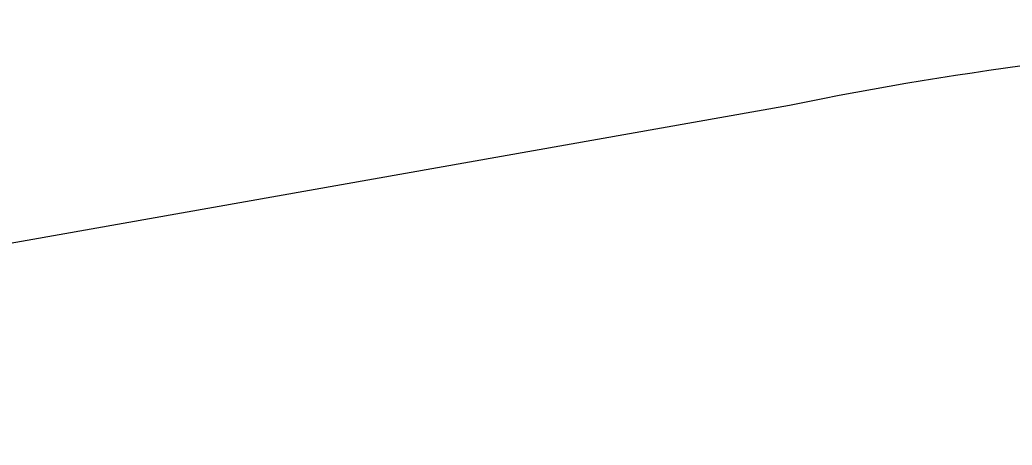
# Model space of a CAD drawing. Header units: millimetres. Extents: x -8417289 to 9420486, y 0 to 166066.
# Drawn here: x -194452.19 to -194444.71, y 106322.26 to 106325.46 of the extents above; entities that cross this region are included whole.
import ezdxf
from ezdxf import colors
from ezdxf.entities.mleader import LeaderData, LeaderLine
from ezdxf.math import Vec2, Vec3

# ---------------------------------------------------------------- set-up
doc = ezdxf.new("R2010")
doc.units = ezdxf.units.MM
doc.header["$MEASUREMENT"] = 0
doc.layers.get('0').update_dxf_attribs({"color": 250, "lineweight": 9})
for name, color, linetype, lineweight in [('_АР ТЕКСТ', 250, 'Continuous', 25), ('АР_Размеры', 175, 'Continuous', 9), ('АР_Сущ Несущая стена', 216, 'Continuous', 30)]:
    doc.layers.add(name, color=color, linetype=linetype, lineweight=lineweight)
doc.layers.add('ТХ_привязки ЭО', color=96, linetype='Continuous')
doc.styles.add('ISOCPEUR', font='isocpeur.TTF')

# ---------------------------------------------------------------- blocks, each defined once
blk = doc.blocks.new('_DotSmall')
at = {"color": 0, "linetype": 'ByBlock', "const_width": 0.5}
blk.add_lwpolyline([(-0.0625, 0, 1), (0.0625, 0, 1)], format="xyb", close=True, dxfattribs=at)
blk = doc.blocks.new('_None')

msp = doc.modelspace()

# ---------------------------------------------------------------- linework, layer by layer
at = {"layer": 'АР_Размеры', "color": 5, "lineweight": 0, "ltscale": 100, "transparency": 33554687}
msp.add_lwpolyline([(-194455.9948, 106323.1177), (-194446.3907, 106324.8199, -0.082799), (-194438.3086, 106325.139), (-194438.0958, 106323.9384, 0.414326), (-194436.8944, 106323.0988)], format="xyb", dxfattribs=at)
msp.add_lwpolyline([(-194455.9948, 106323.1177), (-194446.3907, 106324.8199, -0.082799), (-194438.3086, 106325.139), (-194438.0958, 106323.9384, 0.414326), (-194436.8944, 106323.0988)], format="xyb", dxfattribs=at)
msp.add_lwpolyline([(-194455.9948, 106323.1177), (-194446.3907, 106324.8199, -0.082799), (-194438.3086, 106325.139), (-194438.0958, 106323.9384, 0.414326), (-194436.8944, 106323.0988)], format="xyb", dxfattribs=at)
msp.add_lwpolyline([(-194455.9948, 106323.1177), (-194446.3907, 106324.8199, -0.082799), (-194438.3086, 106325.139), (-194438.0958, 106323.9384, 0.414326), (-194436.8944, 106323.0988)], format="xyb", dxfattribs=at)
msp.add_lwpolyline([(-194455.9948, 106323.1177), (-194446.3907, 106324.8199, -0.082799), (-194438.3086, 106325.139), (-194438.0958, 106323.9384, 0.414326), (-194436.8944, 106323.0988)], format="xyb", dxfattribs=at)
msp.add_lwpolyline([(-194455.9948, 106323.1177), (-194446.3907, 106324.8199, -0.082799), (-194438.3086, 106325.139), (-194438.0958, 106323.9384, 0.414326), (-194436.8944, 106323.0988)], format="xyb", dxfattribs=at)
msp.add_lwpolyline([(-194455.9948, 106323.1177), (-194446.3907, 106324.8199, -0.082799), (-194438.3086, 106325.139), (-194438.0958, 106323.9384, 0.414326), (-194436.8944, 106323.0988)], format="xyb", dxfattribs=at)
msp.add_lwpolyline([(-194455.9948, 106323.1177), (-194446.3907, 106324.8199, -0.082799), (-194438.3086, 106325.139), (-194438.0958, 106323.9384, 0.414326), (-194436.8944, 106323.0988)], format="xyb", dxfattribs=at)
msp.add_lwpolyline([(-194455.9948, 106323.1177), (-194446.3907, 106324.8199, -0.082799), (-194438.3086, 106325.139), (-194438.0958, 106323.9384, 0.414326), (-194436.8944, 106323.0988)], format="xyb", dxfattribs=at)
msp.add_lwpolyline([(-194455.9948, 106323.1177), (-194446.3907, 106324.8199, -0.082799), (-194438.3086, 106325.139), (-194438.0958, 106323.9384, 0.414326), (-194436.8944, 106323.0988)], format="xyb", dxfattribs=at)
msp.add_lwpolyline([(-194455.9948, 106323.1177), (-194446.3907, 106324.8199, -0.082799), (-194438.3086, 106325.139), (-194438.0958, 106323.9384, 0.414326), (-194436.8944, 106323.0988)], format="xyb", dxfattribs=at)
msp.add_lwpolyline([(-194455.9948, 106323.1177), (-194446.3907, 106324.8199, -0.082799), (-194438.3086, 106325.139), (-194438.0958, 106323.9384, 0.414326), (-194436.8944, 106323.0988)], format="xyb", dxfattribs=at)
msp.add_lwpolyline([(-194455.9948, 106323.1177), (-194446.3907, 106324.8199, -0.082799), (-194438.3086, 106325.139), (-194438.0958, 106323.9384, 0.414326), (-194436.8944, 106323.0988)], format="xyb", dxfattribs=at)
msp.add_lwpolyline([(-194455.9948, 106323.1177), (-194446.3907, 106324.8199, -0.082799), (-194438.3086, 106325.139), (-194438.0958, 106323.9384, 0.414326), (-194436.8944, 106323.0988)], format="xyb", dxfattribs=at)
msp.add_lwpolyline([(-194455.9948, 106323.1177), (-194446.3907, 106324.8199, -0.082799), (-194438.3086, 106325.139), (-194438.0958, 106323.9384, 0.414326), (-194436.8944, 106323.0988)], format="xyb", dxfattribs=at)
msp.add_lwpolyline([(-194455.9948, 106323.1177), (-194446.3907, 106324.8199, -0.082799), (-194438.3086, 106325.139), (-194438.0958, 106323.9384, 0.414326), (-194436.8944, 106323.0988)], format="xyb", dxfattribs=at)
msp.add_lwpolyline([(-194455.9948, 106323.1177), (-194446.3907, 106324.8199, -0.082799), (-194438.3086, 106325.139), (-194438.0958, 106323.9384, 0.414326), (-194436.8944, 106323.0988)], format="xyb", dxfattribs=at)
msp.add_lwpolyline([(-194455.9948, 106323.1177), (-194446.3907, 106324.8199, -0.082799), (-194438.3086, 106325.139), (-194438.0958, 106323.9384, 0.414326), (-194436.8944, 106323.0988)], format="xyb", dxfattribs=at)
msp.add_lwpolyline([(-194455.9948, 106323.1177), (-194446.3907, 106324.8199, -0.082799), (-194438.3086, 106325.139), (-194438.0958, 106323.9384, 0.414326), (-194436.8944, 106323.0988)], format="xyb", dxfattribs=at)
msp.add_lwpolyline([(-194455.9948, 106323.1177), (-194446.3907, 106324.8199, -0.082799), (-194438.3086, 106325.139), (-194438.0958, 106323.9384, 0.414326), (-194436.8944, 106323.0988)], format="xyb", dxfattribs=at)
msp.add_lwpolyline([(-194455.9948, 106323.1177), (-194446.3907, 106324.8199, -0.082799), (-194438.3086, 106325.139), (-194438.0958, 106323.9384, 0.414326), (-194436.8944, 106323.0988)], format="xyb", dxfattribs=at)
msp.add_lwpolyline([(-194455.9948, 106323.1177), (-194446.3907, 106324.8199, -0.082799), (-194438.3086, 106325.139), (-194438.0958, 106323.9384, 0.414326), (-194436.8944, 106323.0988)], format="xyb", dxfattribs=at)
msp.add_lwpolyline([(-194455.9948, 106323.1177), (-194446.3907, 106324.8199, -0.082799), (-194438.3086, 106325.139), (-194438.0958, 106323.9384, 0.414326), (-194436.8944, 106323.0988)], format="xyb", dxfattribs=at)
msp.add_lwpolyline([(-194455.9948, 106323.1177), (-194446.3907, 106324.8199, -0.082799), (-194438.3086, 106325.139), (-194438.0958, 106323.9384, 0.414326), (-194436.8944, 106323.0988)], format="xyb", dxfattribs=at)
msp.add_lwpolyline([(-194455.9948, 106323.1177), (-194446.3907, 106324.8199, -0.082799), (-194438.3086, 106325.139), (-194438.0958, 106323.9384, 0.414326), (-194436.8944, 106323.0988)], format="xyb", dxfattribs=at)
msp.add_lwpolyline([(-194455.9948, 106323.1177), (-194446.3907, 106324.8199, -0.082799), (-194438.3086, 106325.139), (-194438.0958, 106323.9384, 0.414326), (-194436.8944, 106323.0988)], format="xyb", dxfattribs=at)
msp.add_lwpolyline([(-194455.9948, 106323.1177), (-194446.3907, 106324.8199, -0.082799), (-194438.3086, 106325.139), (-194438.0958, 106323.9384, 0.414326), (-194436.8944, 106323.0988)], format="xyb", dxfattribs=at)
msp.add_lwpolyline([(-194455.9948, 106323.1177), (-194446.3907, 106324.8199, -0.082799), (-194438.3086, 106325.139), (-194438.0958, 106323.9384, 0.414326), (-194436.8944, 106323.0988)], format="xyb", dxfattribs=at)
msp.add_lwpolyline([(-194455.9948, 106323.1177), (-194446.3907, 106324.8199, -0.082799), (-194438.3086, 106325.139), (-194438.0958, 106323.9384, 0.414326), (-194436.8944, 106323.0988)], format="xyb", dxfattribs=at)
msp.add_lwpolyline([(-194455.9948, 106323.1177), (-194446.3907, 106324.8199, -0.082799), (-194438.3086, 106325.139), (-194438.0958, 106323.9384, 0.414326), (-194436.8944, 106323.0988)], format="xyb", dxfattribs=at)
msp.add_lwpolyline([(-194455.9948, 106323.1177), (-194446.3907, 106324.8199, -0.082799), (-194438.3086, 106325.139), (-194438.0958, 106323.9384, 0.414326), (-194436.8944, 106323.0988)], format="xyb", dxfattribs=at)
msp.add_lwpolyline([(-194455.9948, 106323.1177), (-194446.3907, 106324.8199, -0.082799), (-194438.3086, 106325.139), (-194438.0958, 106323.9384, 0.414326), (-194436.8944, 106323.0988)], format="xyb", dxfattribs=at)
msp.add_lwpolyline([(-194455.9948, 106323.1177), (-194446.3907, 106324.8199, -0.082799), (-194438.3086, 106325.139), (-194438.0958, 106323.9384, 0.414326), (-194436.8944, 106323.0988)], format="xyb", dxfattribs=at)
msp.add_lwpolyline([(-194455.9948, 106323.1177), (-194446.3907, 106324.8199, -0.082799), (-194438.3086, 106325.139), (-194438.0958, 106323.9384, 0.414326), (-194436.8944, 106323.0988)], format="xyb", dxfattribs=at)
msp.add_lwpolyline([(-194455.9948, 106323.1177), (-194446.3907, 106324.8199, -0.082799), (-194438.3086, 106325.139), (-194438.0958, 106323.9384, 0.414326), (-194436.8944, 106323.0988)], format="xyb", dxfattribs=at)
msp.add_lwpolyline([(-194455.9948, 106323.1177), (-194446.3907, 106324.8199, -0.082799), (-194438.3086, 106325.139), (-194438.0958, 106323.9384, 0.414326), (-194436.8944, 106323.0988)], format="xyb", dxfattribs=at)
msp.add_lwpolyline([(-194455.9948, 106323.1177), (-194446.3907, 106324.8199, -0.082799), (-194438.3086, 106325.139), (-194438.0958, 106323.9384, 0.414326), (-194436.8944, 106323.0988)], format="xyb", dxfattribs=at)
msp.add_lwpolyline([(-194455.9948, 106323.1177), (-194446.3907, 106324.8199, -0.082799), (-194438.3086, 106325.139), (-194438.0958, 106323.9384, 0.414326), (-194436.8944, 106323.0988)], format="xyb", dxfattribs=at)
msp.add_lwpolyline([(-194455.9948, 106323.1177), (-194446.3907, 106324.8199, -0.082799), (-194438.3086, 106325.139), (-194438.0958, 106323.9384, 0.414326), (-194436.8944, 106323.0988)], format="xyb", dxfattribs=at)
msp.add_lwpolyline([(-194455.9948, 106323.1177), (-194446.3907, 106324.8199, -0.082799), (-194438.3086, 106325.139), (-194438.0958, 106323.9384, 0.414326), (-194436.8944, 106323.0988)], format="xyb", dxfattribs=at)
msp.add_lwpolyline([(-194455.9948, 106323.1177), (-194446.3907, 106324.8199, -0.082799), (-194438.3086, 106325.139), (-194438.0958, 106323.9384, 0.414326), (-194436.8944, 106323.0988)], format="xyb", dxfattribs=at)
msp.add_lwpolyline([(-194455.9948, 106323.1177), (-194446.3907, 106324.8199, -0.082799), (-194438.3086, 106325.139), (-194438.0958, 106323.9384, 0.414326), (-194436.8944, 106323.0988)], format="xyb", dxfattribs=at)
msp.add_lwpolyline([(-194455.9948, 106323.1177), (-194446.3907, 106324.8199, -0.082799), (-194438.3086, 106325.139), (-194438.0958, 106323.9384, 0.414326), (-194436.8944, 106323.0988)], format="xyb", dxfattribs=at)
msp.add_lwpolyline([(-194455.9948, 106323.1177), (-194446.3907, 106324.8199, -0.082799), (-194438.3086, 106325.139), (-194438.0958, 106323.9384, 0.414326), (-194436.8944, 106323.0988)], format="xyb", dxfattribs=at)
msp.add_lwpolyline([(-194455.9948, 106323.1177), (-194446.3907, 106324.8199, -0.082799), (-194438.3086, 106325.139), (-194438.0958, 106323.9384, 0.414326), (-194436.8944, 106323.0988)], format="xyb", dxfattribs=at)
msp.add_lwpolyline([(-194455.9948, 106323.1177), (-194446.3907, 106324.8199, -0.082799), (-194438.3086, 106325.139), (-194438.0958, 106323.9384, 0.414326), (-194436.8944, 106323.0988)], format="xyb", dxfattribs=at)
msp.add_lwpolyline([(-194455.9948, 106323.1177), (-194446.3907, 106324.8199, -0.082799), (-194438.3086, 106325.139), (-194438.0958, 106323.9384, 0.414326), (-194436.8944, 106323.0988)], format="xyb", dxfattribs=at)
msp.add_lwpolyline([(-194455.9948, 106323.1177), (-194446.3907, 106324.8199, -0.082799), (-194438.3086, 106325.139), (-194438.0958, 106323.9384, 0.414326), (-194436.8944, 106323.0988)], format="xyb", dxfattribs=at)
msp.add_lwpolyline([(-194455.9948, 106323.1177), (-194446.3907, 106324.8199, -0.082799), (-194438.3086, 106325.139), (-194438.0958, 106323.9384, 0.414326), (-194436.8944, 106323.0988)], format="xyb", dxfattribs=at)
msp.add_lwpolyline([(-194455.9948, 106323.1177), (-194446.3907, 106324.8199, -0.082799), (-194438.3086, 106325.139), (-194438.0958, 106323.9384, 0.414326), (-194436.8944, 106323.0988)], format="xyb", dxfattribs=at)
msp.add_lwpolyline([(-194455.9948, 106323.1177), (-194446.3907, 106324.8199, -0.082799), (-194438.3086, 106325.139), (-194438.0958, 106323.9384, 0.414326), (-194436.8944, 106323.0988)], format="xyb", dxfattribs=at)
msp.add_lwpolyline([(-194455.9948, 106323.1177), (-194446.3907, 106324.8199, -0.082799), (-194438.3086, 106325.139), (-194438.0958, 106323.9384, 0.414326), (-194436.8944, 106323.0988)], format="xyb", dxfattribs=at)
msp.add_lwpolyline([(-194455.9948, 106323.1177), (-194446.3907, 106324.8199, -0.082799), (-194438.3086, 106325.139), (-194438.0958, 106323.9384, 0.414326), (-194436.8944, 106323.0988)], format="xyb", dxfattribs=at)
msp.add_lwpolyline([(-194455.9948, 106323.1177), (-194446.3907, 106324.8199, -0.082799), (-194438.3086, 106325.139), (-194438.0958, 106323.9384, 0.414326), (-194436.8944, 106323.0988)], format="xyb", dxfattribs=at)
msp.add_lwpolyline([(-194455.9948, 106323.1177), (-194446.3907, 106324.8199, -0.082799), (-194438.3086, 106325.139), (-194438.0958, 106323.9384, 0.414326), (-194436.8944, 106323.0988)], format="xyb", dxfattribs=at)
msp.add_lwpolyline([(-194455.9948, 106323.1177), (-194446.3907, 106324.8199, -0.082799), (-194438.3086, 106325.139), (-194438.0958, 106323.9384, 0.414326), (-194436.8944, 106323.0988)], format="xyb", dxfattribs=at)
msp.add_lwpolyline([(-194455.9948, 106323.1177), (-194446.3907, 106324.8199, -0.082799), (-194438.3086, 106325.139), (-194438.0958, 106323.9384, 0.414326), (-194436.8944, 106323.0988)], format="xyb", dxfattribs=at)
msp.add_lwpolyline([(-194455.9948, 106323.1177), (-194446.3907, 106324.8199, -0.082799), (-194438.3086, 106325.139), (-194438.0958, 106323.9384, 0.414326), (-194436.8944, 106323.0988)], format="xyb", dxfattribs=at)
msp.add_lwpolyline([(-194455.9948, 106323.1177), (-194446.3907, 106324.8199, -0.082799), (-194438.3086, 106325.139), (-194438.0958, 106323.9384, 0.414326), (-194436.8944, 106323.0988)], format="xyb", dxfattribs=at)
msp.add_lwpolyline([(-194455.9948, 106323.1177), (-194446.3907, 106324.8199, -0.082799), (-194438.3086, 106325.139), (-194438.0958, 106323.9384, 0.414326), (-194436.8944, 106323.0988)], format="xyb", dxfattribs=at)
msp.add_lwpolyline([(-194455.9948, 106323.1177), (-194446.3907, 106324.8199, -0.082799), (-194438.3086, 106325.139), (-194438.0958, 106323.9384, 0.414326), (-194436.8944, 106323.0988)], format="xyb", dxfattribs=at)
msp.add_lwpolyline([(-194455.9948, 106323.1177), (-194446.3907, 106324.8199, -0.082799), (-194438.3086, 106325.139), (-194438.0958, 106323.9384, 0.414326), (-194436.8944, 106323.0988)], format="xyb", dxfattribs=at)
msp.add_lwpolyline([(-194455.9948, 106323.1177), (-194446.3907, 106324.8199, -0.082799), (-194438.3086, 106325.139), (-194438.0958, 106323.9384, 0.414326), (-194436.8944, 106323.0988)], format="xyb", dxfattribs=at)
msp.add_lwpolyline([(-194455.9948, 106323.1177), (-194446.3907, 106324.8199, -0.082799), (-194438.3086, 106325.139), (-194438.0958, 106323.9384, 0.414326), (-194436.8944, 106323.0988)], format="xyb", dxfattribs=at)
msp.add_lwpolyline([(-194455.9948, 106323.1177), (-194446.3907, 106324.8199, -0.082799), (-194438.3086, 106325.139), (-194438.0958, 106323.9384, 0.414326), (-194436.8944, 106323.0988)], format="xyb", dxfattribs=at)
msp.add_lwpolyline([(-194455.9948, 106323.1177), (-194446.3907, 106324.8199, -0.082799), (-194438.3086, 106325.139), (-194438.0958, 106323.9384, 0.414326), (-194436.8944, 106323.0988)], format="xyb", dxfattribs=at)
msp.add_lwpolyline([(-194455.9948, 106323.1177), (-194446.3907, 106324.8199, -0.082799), (-194438.3086, 106325.139), (-194438.0958, 106323.9384, 0.414326), (-194436.8944, 106323.0988)], format="xyb", dxfattribs=at)
msp.add_lwpolyline([(-194455.9948, 106323.1177), (-194446.3907, 106324.8199, -0.082799), (-194438.3086, 106325.139), (-194438.0958, 106323.9384, 0.414326), (-194436.8944, 106323.0988)], format="xyb", dxfattribs=at)
msp.add_lwpolyline([(-194455.9948, 106323.1177), (-194446.3907, 106324.8199, -0.082799), (-194438.3086, 106325.139), (-194438.0958, 106323.9384, 0.414326), (-194436.8944, 106323.0988)], format="xyb", dxfattribs=at)
msp.add_lwpolyline([(-194455.9948, 106323.1177), (-194446.3907, 106324.8199, -0.082799), (-194438.3086, 106325.139), (-194438.0958, 106323.9384, 0.414326), (-194436.8944, 106323.0988)], format="xyb", dxfattribs=at)
msp.add_lwpolyline([(-194455.9948, 106323.1177), (-194446.3907, 106324.8199, -0.082799), (-194438.3086, 106325.139), (-194438.0958, 106323.9384, 0.414326), (-194436.8944, 106323.0988)], format="xyb", dxfattribs=at)
msp.add_lwpolyline([(-194455.9948, 106323.1177), (-194446.3907, 106324.8199, -0.082799), (-194438.3086, 106325.139), (-194438.0958, 106323.9384, 0.414326), (-194436.8944, 106323.0988)], format="xyb", dxfattribs=at)
msp.add_lwpolyline([(-194455.9948, 106323.1177), (-194446.3907, 106324.8199, -0.082799), (-194438.3086, 106325.139), (-194438.0958, 106323.9384, 0.414326), (-194436.8944, 106323.0988)], format="xyb", dxfattribs=at)
msp.add_lwpolyline([(-194455.9948, 106323.1177), (-194446.3907, 106324.8199, -0.082799), (-194438.3086, 106325.139), (-194438.0958, 106323.9384, 0.414326), (-194436.8944, 106323.0988)], format="xyb", dxfattribs=at)
msp.add_lwpolyline([(-194455.9948, 106323.1177), (-194446.3907, 106324.8199, -0.082799), (-194438.3086, 106325.139), (-194438.0958, 106323.9384, 0.414326), (-194436.8944, 106323.0988)], format="xyb", dxfattribs=at)
msp.add_lwpolyline([(-194455.9948, 106323.1177), (-194446.3907, 106324.8199, -0.082799), (-194438.3086, 106325.139), (-194438.0958, 106323.9384, 0.414326), (-194436.8944, 106323.0988)], format="xyb", dxfattribs=at)
msp.add_lwpolyline([(-194455.9948, 106323.1177), (-194446.3907, 106324.8199, -0.082799), (-194438.3086, 106325.139), (-194438.0958, 106323.9384, 0.414326), (-194436.8944, 106323.0988)], format="xyb", dxfattribs=at)
msp.add_lwpolyline([(-194455.9948, 106323.1177), (-194446.3907, 106324.8199, -0.082799), (-194438.3086, 106325.139), (-194438.0958, 106323.9384, 0.414326), (-194436.8944, 106323.0988)], format="xyb", dxfattribs=at)
msp.add_lwpolyline([(-194455.9948, 106323.1177), (-194446.3907, 106324.8199, -0.082799), (-194438.3086, 106325.139), (-194438.0958, 106323.9384, 0.414326), (-194436.8944, 106323.0988)], format="xyb", dxfattribs=at)
msp.add_lwpolyline([(-194455.9948, 106323.1177), (-194446.3907, 106324.8199, -0.082799), (-194438.3086, 106325.139), (-194438.0958, 106323.9384, 0.414326), (-194436.8944, 106323.0988)], format="xyb", dxfattribs=at)
msp.add_lwpolyline([(-194455.9948, 106323.1177), (-194446.3907, 106324.8199, -0.082799), (-194438.3086, 106325.139), (-194438.0958, 106323.9384, 0.414326), (-194436.8944, 106323.0988)], format="xyb", dxfattribs=at)
msp.add_lwpolyline([(-194455.9948, 106323.1177), (-194446.3907, 106324.8199, -0.082799), (-194438.3086, 106325.139), (-194438.0958, 106323.9384, 0.414326), (-194436.8944, 106323.0988)], format="xyb", dxfattribs=at)
msp.add_lwpolyline([(-194455.9948, 106323.1177), (-194446.3907, 106324.8199, -0.082799), (-194438.3086, 106325.139), (-194438.0958, 106323.9384, 0.414326), (-194436.8944, 106323.0988)], format="xyb", dxfattribs=at)
msp.add_lwpolyline([(-194455.9948, 106323.1177), (-194446.3907, 106324.8199, -0.082799), (-194438.3086, 106325.139), (-194438.0958, 106323.9384, 0.414326), (-194436.8944, 106323.0988)], format="xyb", dxfattribs=at)
msp.add_lwpolyline([(-194455.9948, 106323.1177), (-194446.3907, 106324.8199, -0.082799), (-194438.3086, 106325.139), (-194438.0958, 106323.9384, 0.414326), (-194436.8944, 106323.0988)], format="xyb", dxfattribs=at)
msp.add_lwpolyline([(-194455.9948, 106323.1177), (-194446.3907, 106324.8199, -0.082799), (-194438.3086, 106325.139), (-194438.0958, 106323.9384, 0.414326), (-194436.8944, 106323.0988)], format="xyb", dxfattribs=at)
msp.add_lwpolyline([(-194455.9948, 106323.1177), (-194446.3907, 106324.8199, -0.082799), (-194438.3086, 106325.139), (-194438.0958, 106323.9384, 0.414326), (-194436.8944, 106323.0988)], format="xyb", dxfattribs=at)
msp.add_lwpolyline([(-194455.9948, 106323.1177), (-194446.3907, 106324.8199, -0.082799), (-194438.3086, 106325.139), (-194438.0958, 106323.9384, 0.414326), (-194436.8944, 106323.0988)], format="xyb", dxfattribs=at)
msp.add_lwpolyline([(-194455.9948, 106323.1177), (-194446.3907, 106324.8199, -0.082799), (-194438.3086, 106325.139), (-194438.0958, 106323.9384, 0.414326), (-194436.8944, 106323.0988)], format="xyb", dxfattribs=at)
msp.add_lwpolyline([(-194455.9948, 106323.1177), (-194446.3907, 106324.8199, -0.082799), (-194438.3086, 106325.139), (-194438.0958, 106323.9384, 0.414326), (-194436.8944, 106323.0988)], format="xyb", dxfattribs=at)
msp.add_lwpolyline([(-194455.9948, 106323.1177), (-194446.3907, 106324.8199, -0.082799), (-194438.3086, 106325.139), (-194438.0958, 106323.9384, 0.414326), (-194436.8944, 106323.0988)], format="xyb", dxfattribs=at)
msp.add_lwpolyline([(-194455.9948, 106323.1177), (-194446.3907, 106324.8199, -0.082799), (-194438.3086, 106325.139), (-194438.0958, 106323.9384, 0.414326), (-194436.8944, 106323.0988)], format="xyb", dxfattribs=at)
msp.add_lwpolyline([(-194455.9948, 106323.1177), (-194446.3907, 106324.8199, -0.082799), (-194438.3086, 106325.139), (-194438.0958, 106323.9384, 0.414326), (-194436.8944, 106323.0988)], format="xyb", dxfattribs=at)
msp.add_lwpolyline([(-194455.9948, 106323.1177), (-194446.3907, 106324.8199, -0.082799), (-194438.3086, 106325.139), (-194438.0958, 106323.9384, 0.414326), (-194436.8944, 106323.0988)], format="xyb", dxfattribs=at)
msp.add_lwpolyline([(-194455.9948, 106323.1177), (-194446.3907, 106324.8199, -0.082799), (-194438.3086, 106325.139), (-194438.0958, 106323.9384, 0.414326), (-194436.8944, 106323.0988)], format="xyb", dxfattribs=at)
msp.add_lwpolyline([(-194455.9948, 106323.1177), (-194446.3907, 106324.8199, -0.082799), (-194438.3086, 106325.139), (-194438.0958, 106323.9384, 0.414326), (-194436.8944, 106323.0988)], format="xyb", dxfattribs=at)
msp.add_lwpolyline([(-194455.9948, 106323.1177), (-194446.3907, 106324.8199, -0.082799), (-194438.3086, 106325.139), (-194438.0958, 106323.9384, 0.414326), (-194436.8944, 106323.0988)], format="xyb", dxfattribs=at)
msp.add_lwpolyline([(-194455.9948, 106323.1177), (-194446.3907, 106324.8199, -0.082799), (-194438.3086, 106325.139), (-194438.0958, 106323.9384, 0.414326), (-194436.8944, 106323.0988)], format="xyb", dxfattribs=at)
msp.add_lwpolyline([(-194455.9948, 106323.1177), (-194446.3907, 106324.8199, -0.082799), (-194438.3086, 106325.139), (-194438.0958, 106323.9384, 0.414326), (-194436.8944, 106323.0988)], format="xyb", dxfattribs=at)
msp.add_lwpolyline([(-194455.9948, 106323.1177), (-194446.3907, 106324.8199, -0.082799), (-194438.3086, 106325.139), (-194438.0958, 106323.9384, 0.414326), (-194436.8944, 106323.0988)], format="xyb", dxfattribs=at)
msp.add_lwpolyline([(-194455.9948, 106323.1177), (-194446.3907, 106324.8199, -0.082799), (-194438.3086, 106325.139), (-194438.0958, 106323.9384, 0.414326), (-194436.8944, 106323.0988)], format="xyb", dxfattribs=at)
msp.add_lwpolyline([(-194455.9948, 106323.1177), (-194446.3907, 106324.8199, -0.082799), (-194438.3086, 106325.139), (-194438.0958, 106323.9384, 0.414326), (-194436.8944, 106323.0988)], format="xyb", dxfattribs=at)
msp.add_lwpolyline([(-194455.9948, 106323.1177), (-194446.3907, 106324.8199, -0.082799), (-194438.3086, 106325.139), (-194438.0958, 106323.9384, 0.414326), (-194436.8944, 106323.0988)], format="xyb", dxfattribs=at)
msp.add_lwpolyline([(-194455.9948, 106323.1177), (-194446.3907, 106324.8199, -0.082799), (-194438.3086, 106325.139), (-194438.0958, 106323.9384, 0.414326), (-194436.8944, 106323.0988)], format="xyb", dxfattribs=at)
msp.add_lwpolyline([(-194455.9948, 106323.1177), (-194446.3907, 106324.8199, -0.082799), (-194438.3086, 106325.139), (-194438.0958, 106323.9384, 0.414326), (-194436.8944, 106323.0988)], format="xyb", dxfattribs=at)
msp.add_lwpolyline([(-194455.9948, 106323.1177), (-194446.3907, 106324.8199, -0.082799), (-194438.3086, 106325.139), (-194438.0958, 106323.9384, 0.414326), (-194436.8944, 106323.0988)], format="xyb", dxfattribs=at)
msp.add_lwpolyline([(-194455.9948, 106323.1177), (-194446.3907, 106324.8199, -0.082799), (-194438.3086, 106325.139), (-194438.0958, 106323.9384, 0.414326), (-194436.8944, 106323.0988)], format="xyb", dxfattribs=at)
msp.add_lwpolyline([(-194455.9948, 106323.1177), (-194446.3907, 106324.8199, -0.082799), (-194438.3086, 106325.139), (-194438.0958, 106323.9384, 0.414326), (-194436.8944, 106323.0988)], format="xyb", dxfattribs=at)
msp.add_lwpolyline([(-194455.9948, 106323.1177), (-194446.3907, 106324.8199, -0.082799), (-194438.3086, 106325.139), (-194438.0958, 106323.9384, 0.414326), (-194436.8944, 106323.0988)], format="xyb", dxfattribs=at)
msp.add_lwpolyline([(-194455.9948, 106323.1177), (-194446.3907, 106324.8199, -0.082799), (-194438.3086, 106325.139), (-194438.0958, 106323.9384, 0.414326), (-194436.8944, 106323.0988)], format="xyb", dxfattribs=at)
msp.add_lwpolyline([(-194455.9948, 106323.1177), (-194446.3907, 106324.8199, -0.082799), (-194438.3086, 106325.139), (-194438.0958, 106323.9384, 0.414326), (-194436.8944, 106323.0988)], format="xyb", dxfattribs=at)
msp.add_lwpolyline([(-194455.9948, 106323.1177), (-194446.3907, 106324.8199, -0.082799), (-194438.3086, 106325.139), (-194438.0958, 106323.9384, 0.414326), (-194436.8944, 106323.0988)], format="xyb", dxfattribs=at)
msp.add_lwpolyline([(-194455.9948, 106323.1177), (-194446.3907, 106324.8199, -0.082799), (-194438.3086, 106325.139), (-194438.0958, 106323.9384, 0.414326), (-194436.8944, 106323.0988)], format="xyb", dxfattribs=at)
msp.add_lwpolyline([(-194455.9948, 106323.1177), (-194446.3907, 106324.8199, -0.082799), (-194438.3086, 106325.139), (-194438.0958, 106323.9384, 0.414326), (-194436.8944, 106323.0988)], format="xyb", dxfattribs=at)
msp.add_lwpolyline([(-194455.9948, 106323.1177), (-194446.3907, 106324.8199, -0.082799), (-194438.3086, 106325.139), (-194438.0958, 106323.9384, 0.414326), (-194436.8944, 106323.0988)], format="xyb", dxfattribs=at)
msp.add_lwpolyline([(-194455.9948, 106323.1177), (-194446.3907, 106324.8199, -0.082799), (-194438.3086, 106325.139), (-194438.0958, 106323.9384, 0.414326), (-194436.8944, 106323.0988)], format="xyb", dxfattribs=at)
msp.add_lwpolyline([(-194455.9948, 106323.1177), (-194446.3907, 106324.8199, -0.082799), (-194438.3086, 106325.139), (-194438.0958, 106323.9384, 0.414326), (-194436.8944, 106323.0988)], format="xyb", dxfattribs=at)
msp.add_lwpolyline([(-194455.9948, 106323.1177), (-194446.3907, 106324.8199, -0.082799), (-194438.3086, 106325.139), (-194438.0958, 106323.9384, 0.414326), (-194436.8944, 106323.0988)], format="xyb", dxfattribs=at)
msp.add_lwpolyline([(-194455.9948, 106323.1177), (-194446.3907, 106324.8199, -0.082799), (-194438.3086, 106325.139), (-194438.0958, 106323.9384, 0.414326), (-194436.8944, 106323.0988)], format="xyb", dxfattribs=at)
msp.add_lwpolyline([(-194455.9948, 106323.1177), (-194446.3907, 106324.8199, -0.082799), (-194438.3086, 106325.139), (-194438.0958, 106323.9384, 0.414326), (-194436.8944, 106323.0988)], format="xyb", dxfattribs=at)
msp.add_lwpolyline([(-194455.9948, 106323.1177), (-194446.3907, 106324.8199, -0.082799), (-194438.3086, 106325.139), (-194438.0958, 106323.9384, 0.414326), (-194436.8944, 106323.0988)], format="xyb", dxfattribs=at)
msp.add_lwpolyline([(-194455.9948, 106323.1177), (-194446.3907, 106324.8199, -0.082799), (-194438.3086, 106325.139), (-194438.0958, 106323.9384, 0.414326), (-194436.8944, 106323.0988)], format="xyb", dxfattribs=at)
msp.add_lwpolyline([(-194455.9948, 106323.1177), (-194446.3907, 106324.8199, -0.082799), (-194438.3086, 106325.139), (-194438.0958, 106323.9384, 0.414326), (-194436.8944, 106323.0988)], format="xyb", dxfattribs=at)
msp.add_lwpolyline([(-194455.9948, 106323.1177), (-194446.3907, 106324.8199, -0.082799), (-194438.3086, 106325.139), (-194438.0958, 106323.9384, 0.414326), (-194436.8944, 106323.0988)], format="xyb", dxfattribs=at)
msp.add_lwpolyline([(-194455.9948, 106323.1177), (-194446.3907, 106324.8199, -0.082799), (-194438.3086, 106325.139), (-194438.0958, 106323.9384, 0.414326), (-194436.8944, 106323.0988)], format="xyb", dxfattribs=at)
msp.add_lwpolyline([(-194455.9948, 106323.1177), (-194446.3907, 106324.8199, -0.082799), (-194438.3086, 106325.139), (-194438.0958, 106323.9384, 0.414326), (-194436.8944, 106323.0988)], format="xyb", dxfattribs=at)
msp.add_lwpolyline([(-194455.9948, 106323.1177), (-194446.3907, 106324.8199, -0.082799), (-194438.3086, 106325.139), (-194438.0958, 106323.9384, 0.414326), (-194436.8944, 106323.0988)], format="xyb", dxfattribs=at)
msp.add_lwpolyline([(-194455.9948, 106323.1177), (-194446.3907, 106324.8199, -0.082799), (-194438.3086, 106325.139), (-194438.0958, 106323.9384, 0.414326), (-194436.8944, 106323.0988)], format="xyb", dxfattribs=at)
msp.add_lwpolyline([(-194455.9948, 106323.1177), (-194446.3907, 106324.8199, -0.082799), (-194438.3086, 106325.139), (-194438.0958, 106323.9384, 0.414326), (-194436.8944, 106323.0988)], format="xyb", dxfattribs=at)
msp.add_lwpolyline([(-194455.9948, 106323.1177), (-194446.3907, 106324.8199, -0.082799), (-194438.3086, 106325.139), (-194438.0958, 106323.9384, 0.414326), (-194436.8944, 106323.0988)], format="xyb", dxfattribs=at)
msp.add_lwpolyline([(-194455.9948, 106323.1177), (-194446.3907, 106324.8199, -0.082799), (-194438.3086, 106325.139), (-194438.0958, 106323.9384, 0.414326), (-194436.8944, 106323.0988)], format="xyb", dxfattribs=at)
msp.add_lwpolyline([(-194455.9948, 106323.1177), (-194446.3907, 106324.8199, -0.082799), (-194438.3086, 106325.139), (-194438.0958, 106323.9384, 0.414326), (-194436.8944, 106323.0988)], format="xyb", dxfattribs=at)
msp.add_lwpolyline([(-194455.9948, 106323.1177), (-194446.3907, 106324.8199, -0.082799), (-194438.3086, 106325.139), (-194438.0958, 106323.9384, 0.414326), (-194436.8944, 106323.0988)], format="xyb", dxfattribs=at)
msp.add_lwpolyline([(-194455.9948, 106323.1177), (-194446.3907, 106324.8199, -0.082799), (-194438.3086, 106325.139), (-194438.0958, 106323.9384, 0.414326), (-194436.8944, 106323.0988)], format="xyb", dxfattribs=at)
msp.add_lwpolyline([(-194455.9948, 106323.1177), (-194446.3907, 106324.8199, -0.082799), (-194438.3086, 106325.139), (-194438.0958, 106323.9384, 0.414326), (-194436.8944, 106323.0988)], format="xyb", dxfattribs=at)
msp.add_lwpolyline([(-194455.9948, 106323.1177), (-194446.3907, 106324.8199, -0.082799), (-194438.3086, 106325.139), (-194438.0958, 106323.9384, 0.414326), (-194436.8944, 106323.0988)], format="xyb", dxfattribs=at)
msp.add_lwpolyline([(-194455.9948, 106323.1177), (-194446.3907, 106324.8199, -0.082799), (-194438.3086, 106325.139), (-194438.0958, 106323.9384, 0.414326), (-194436.8944, 106323.0988)], format="xyb", dxfattribs=at)
msp.add_lwpolyline([(-194455.9948, 106323.1177), (-194446.3907, 106324.8199, -0.082799), (-194438.3086, 106325.139), (-194438.0958, 106323.9384, 0.414326), (-194436.8944, 106323.0988)], format="xyb", dxfattribs=at)
msp.add_lwpolyline([(-194455.9948, 106323.1177), (-194446.3907, 106324.8199, -0.082799), (-194438.3086, 106325.139), (-194438.0958, 106323.9384, 0.414326), (-194436.8944, 106323.0988)], format="xyb", dxfattribs=at)
msp.add_lwpolyline([(-194455.9948, 106323.1177), (-194446.3907, 106324.8199, -0.082799), (-194438.3086, 106325.139), (-194438.0958, 106323.9384, 0.414326), (-194436.8944, 106323.0988)], format="xyb", dxfattribs=at)
msp.add_lwpolyline([(-194455.9948, 106323.1177), (-194446.3907, 106324.8199, -0.082799), (-194438.3086, 106325.139), (-194438.0958, 106323.9384, 0.414326), (-194436.8944, 106323.0988)], format="xyb", dxfattribs=at)
msp.add_lwpolyline([(-194455.9948, 106323.1177), (-194446.3907, 106324.8199, -0.082799), (-194438.3086, 106325.139), (-194438.0958, 106323.9384, 0.414326), (-194436.8944, 106323.0988)], format="xyb", dxfattribs=at)
msp.add_lwpolyline([(-194455.9948, 106323.1177), (-194446.3907, 106324.8199, -0.082799), (-194438.3086, 106325.139), (-194438.0958, 106323.9384, 0.414326), (-194436.8944, 106323.0988)], format="xyb", dxfattribs=at)
msp.add_lwpolyline([(-194455.9948, 106323.1177), (-194446.3907, 106324.8199, -0.082799), (-194438.3086, 106325.139), (-194438.0958, 106323.9384, 0.414326), (-194436.8944, 106323.0988)], format="xyb", dxfattribs=at)
msp.add_lwpolyline([(-194455.9948, 106323.1177), (-194446.3907, 106324.8199, -0.082799), (-194438.3086, 106325.139), (-194438.0958, 106323.9384, 0.414326), (-194436.8944, 106323.0988)], format="xyb", dxfattribs=at)
msp.add_lwpolyline([(-194455.9948, 106323.1177), (-194446.3907, 106324.8199, -0.082799), (-194438.3086, 106325.139), (-194438.0958, 106323.9384, 0.414326), (-194436.8944, 106323.0988)], format="xyb", dxfattribs=at)
msp.add_lwpolyline([(-194455.9948, 106323.1177), (-194446.3907, 106324.8199, -0.082799), (-194438.3086, 106325.139), (-194438.0958, 106323.9384, 0.414326), (-194436.8944, 106323.0988)], format="xyb", dxfattribs=at)
msp.add_lwpolyline([(-194455.9948, 106323.1177), (-194446.3907, 106324.8199, -0.082799), (-194438.3086, 106325.139), (-194438.0958, 106323.9384, 0.414326), (-194436.8944, 106323.0988)], format="xyb", dxfattribs=at)
msp.add_lwpolyline([(-194455.9948, 106323.1177), (-194446.3907, 106324.8199, -0.082799), (-194438.3086, 106325.139), (-194438.0958, 106323.9384, 0.414326), (-194436.8944, 106323.0988)], format="xyb", dxfattribs=at)
msp.add_lwpolyline([(-194455.9948, 106323.1177), (-194446.3907, 106324.8199, -0.082799), (-194438.3086, 106325.139), (-194438.0958, 106323.9384, 0.414326), (-194436.8944, 106323.0988)], format="xyb", dxfattribs=at)
msp.add_lwpolyline([(-194455.9948, 106323.1177), (-194446.3907, 106324.8199, -0.082799), (-194438.3086, 106325.139), (-194438.0958, 106323.9384, 0.414326), (-194436.8944, 106323.0988)], format="xyb", dxfattribs=at)
msp.add_lwpolyline([(-194455.9948, 106323.1177), (-194446.3907, 106324.8199, -0.082799), (-194438.3086, 106325.139), (-194438.0958, 106323.9384, 0.414326), (-194436.8944, 106323.0988)], format="xyb", dxfattribs=at)
msp.add_lwpolyline([(-194455.9948, 106323.1177), (-194446.3907, 106324.8199, -0.082799), (-194438.3086, 106325.139), (-194438.0958, 106323.9384, 0.414326), (-194436.8944, 106323.0988)], format="xyb", dxfattribs=at)
msp.add_lwpolyline([(-194455.9948, 106323.1177), (-194446.3907, 106324.8199, -0.082799), (-194438.3086, 106325.139), (-194438.0958, 106323.9384, 0.414326), (-194436.8944, 106323.0988)], format="xyb", dxfattribs=at)
msp.add_lwpolyline([(-194455.9948, 106323.1177), (-194446.3907, 106324.8199, -0.082799), (-194438.3086, 106325.139), (-194438.0958, 106323.9384, 0.414326), (-194436.8944, 106323.0988)], format="xyb", dxfattribs=at)
msp.add_lwpolyline([(-194455.9948, 106323.1177), (-194446.3907, 106324.8199, -0.082799), (-194438.3086, 106325.139), (-194438.0958, 106323.9384, 0.414326), (-194436.8944, 106323.0988)], format="xyb", dxfattribs=at)
msp.add_lwpolyline([(-194455.9948, 106323.1177), (-194446.3907, 106324.8199, -0.082799), (-194438.3086, 106325.139), (-194438.0958, 106323.9384, 0.414326), (-194436.8944, 106323.0988)], format="xyb", dxfattribs=at)
msp.add_lwpolyline([(-194455.9948, 106323.1177), (-194446.3907, 106324.8199, -0.082799), (-194438.3086, 106325.139), (-194438.0958, 106323.9384, 0.414326), (-194436.8944, 106323.0988)], format="xyb", dxfattribs=at)
msp.add_lwpolyline([(-194455.9948, 106323.1177), (-194446.3907, 106324.8199, -0.082799), (-194438.3086, 106325.139), (-194438.0958, 106323.9384, 0.414326), (-194436.8944, 106323.0988)], format="xyb", dxfattribs=at)
msp.add_lwpolyline([(-194455.9948, 106323.1177), (-194446.3907, 106324.8199, -0.082799), (-194438.3086, 106325.139), (-194438.0958, 106323.9384, 0.414326), (-194436.8944, 106323.0988)], format="xyb", dxfattribs=at)
msp.add_lwpolyline([(-194455.9948, 106323.1177), (-194446.3907, 106324.8199, -0.082799), (-194438.3086, 106325.139), (-194438.0958, 106323.9384, 0.414326), (-194436.8944, 106323.0988)], format="xyb", dxfattribs=at)
msp.add_lwpolyline([(-194455.9948, 106323.1177), (-194446.3907, 106324.8199, -0.082799), (-194438.3086, 106325.139), (-194438.0958, 106323.9384, 0.414326), (-194436.8944, 106323.0988)], format="xyb", dxfattribs=at)
msp.add_lwpolyline([(-194455.9948, 106323.1177), (-194446.3907, 106324.8199, -0.082799), (-194438.3086, 106325.139), (-194438.0958, 106323.9384, 0.414326), (-194436.8944, 106323.0988)], format="xyb", dxfattribs=at)
msp.add_lwpolyline([(-194455.9948, 106323.1177), (-194446.3907, 106324.8199, -0.082799), (-194438.3086, 106325.139), (-194438.0958, 106323.9384, 0.414326), (-194436.8944, 106323.0988)], format="xyb", dxfattribs=at)
msp.add_lwpolyline([(-194455.9948, 106323.1177), (-194446.3907, 106324.8199, -0.082799), (-194438.3086, 106325.139), (-194438.0958, 106323.9384, 0.414326), (-194436.8944, 106323.0988)], format="xyb", dxfattribs=at)
msp.add_lwpolyline([(-194455.9948, 106323.1177), (-194446.3907, 106324.8199, -0.082799), (-194438.3086, 106325.139), (-194438.0958, 106323.9384, 0.414326), (-194436.8944, 106323.0988)], format="xyb", dxfattribs=at)
msp.add_lwpolyline([(-194455.9948, 106323.1177), (-194446.3907, 106324.8199, -0.082799), (-194438.3086, 106325.139), (-194438.0958, 106323.9384, 0.414326), (-194436.8944, 106323.0988)], format="xyb", dxfattribs=at)
msp.add_lwpolyline([(-194455.9948, 106323.1177), (-194446.3907, 106324.8199, -0.082799), (-194438.3086, 106325.139), (-194438.0958, 106323.9384, 0.414326), (-194436.8944, 106323.0988)], format="xyb", dxfattribs=at)
msp.add_lwpolyline([(-194455.9948, 106323.1177), (-194446.3907, 106324.8199, -0.082799), (-194438.3086, 106325.139), (-194438.0958, 106323.9384, 0.414326), (-194436.8944, 106323.0988)], format="xyb", dxfattribs=at)
msp.add_lwpolyline([(-194455.9948, 106323.1177), (-194446.3907, 106324.8199, -0.082799), (-194438.3086, 106325.139), (-194438.0958, 106323.9384, 0.414326), (-194436.8944, 106323.0988)], format="xyb", dxfattribs=at)
msp.add_lwpolyline([(-194455.9948, 106323.1177), (-194446.3907, 106324.8199, -0.082799), (-194438.3086, 106325.139), (-194438.0958, 106323.9384, 0.414326), (-194436.8944, 106323.0988)], format="xyb", dxfattribs=at)
msp.add_lwpolyline([(-194455.9948, 106323.1177), (-194446.3907, 106324.8199, -0.082799), (-194438.3086, 106325.139), (-194438.0958, 106323.9384, 0.414326), (-194436.8944, 106323.0988)], format="xyb", dxfattribs=at)
msp.add_lwpolyline([(-194455.9948, 106323.1177), (-194446.3907, 106324.8199, -0.082799), (-194438.3086, 106325.139), (-194438.0958, 106323.9384, 0.414326), (-194436.8944, 106323.0988)], format="xyb", dxfattribs=at)
msp.add_lwpolyline([(-194455.9948, 106323.1177), (-194446.3907, 106324.8199, -0.082799), (-194438.3086, 106325.139), (-194438.0958, 106323.9384, 0.414326), (-194436.8944, 106323.0988)], format="xyb", dxfattribs=at)
msp.add_lwpolyline([(-194455.9948, 106323.1177), (-194446.3907, 106324.8199, -0.082799), (-194438.3086, 106325.139), (-194438.0958, 106323.9384, 0.414326), (-194436.8944, 106323.0988)], format="xyb", dxfattribs=at)
msp.add_lwpolyline([(-194455.9948, 106323.1177), (-194446.3907, 106324.8199, -0.082799), (-194438.3086, 106325.139), (-194438.0958, 106323.9384, 0.414326), (-194436.8944, 106323.0988)], format="xyb", dxfattribs=at)
msp.add_lwpolyline([(-194455.9948, 106323.1177), (-194446.3907, 106324.8199, -0.082799), (-194438.3086, 106325.139), (-194438.0958, 106323.9384, 0.414326), (-194436.8944, 106323.0988)], format="xyb", dxfattribs=at)
msp.add_lwpolyline([(-194455.9948, 106323.1177), (-194446.3907, 106324.8199, -0.082799), (-194438.3086, 106325.139), (-194438.0958, 106323.9384, 0.414326), (-194436.8944, 106323.0988)], format="xyb", dxfattribs=at)
msp.add_lwpolyline([(-194455.9948, 106323.1177), (-194446.3907, 106324.8199, -0.082799), (-194438.3086, 106325.139), (-194438.0958, 106323.9384, 0.414326), (-194436.8944, 106323.0988)], format="xyb", dxfattribs=at)
msp.add_lwpolyline([(-194455.9948, 106323.1177), (-194446.3907, 106324.8199, -0.082799), (-194438.3086, 106325.139), (-194438.0958, 106323.9384, 0.414326), (-194436.8944, 106323.0988)], format="xyb", dxfattribs=at)
msp.add_lwpolyline([(-194455.9948, 106323.1177), (-194446.3907, 106324.8199, -0.082799), (-194438.3086, 106325.139), (-194438.0958, 106323.9384, 0.414326), (-194436.8944, 106323.0988)], format="xyb", dxfattribs=at)
msp.add_lwpolyline([(-194455.9948, 106323.1177), (-194446.3907, 106324.8199, -0.082799), (-194438.3086, 106325.139), (-194438.0958, 106323.9384, 0.414326), (-194436.8944, 106323.0988)], format="xyb", dxfattribs=at)
msp.add_lwpolyline([(-194455.9948, 106323.1177), (-194446.3907, 106324.8199, -0.082799), (-194438.3086, 106325.139), (-194438.0958, 106323.9384, 0.414326), (-194436.8944, 106323.0988)], format="xyb", dxfattribs=at)
msp.add_lwpolyline([(-194455.9948, 106323.1177), (-194446.3907, 106324.8199, -0.082799), (-194438.3086, 106325.139), (-194438.0958, 106323.9384, 0.414326), (-194436.8944, 106323.0988)], format="xyb", dxfattribs=at)
msp.add_lwpolyline([(-194455.9948, 106323.1177), (-194446.3907, 106324.8199, -0.082799), (-194438.3086, 106325.139), (-194438.0958, 106323.9384, 0.414326), (-194436.8944, 106323.0988)], format="xyb", dxfattribs=at)
msp.add_lwpolyline([(-194455.9948, 106323.1177), (-194446.3907, 106324.8199, -0.082799), (-194438.3086, 106325.139), (-194438.0958, 106323.9384, 0.414326), (-194436.8944, 106323.0988)], format="xyb", dxfattribs=at)
msp.add_lwpolyline([(-194455.9948, 106323.1177), (-194446.3907, 106324.8199, -0.082799), (-194438.3086, 106325.139), (-194438.0958, 106323.9384, 0.414326), (-194436.8944, 106323.0988)], format="xyb", dxfattribs=at)
msp.add_lwpolyline([(-194455.9948, 106323.1177), (-194446.3907, 106324.8199, -0.082799), (-194438.3086, 106325.139), (-194438.0958, 106323.9384, 0.414326), (-194436.8944, 106323.0988)], format="xyb", dxfattribs=at)
msp.add_lwpolyline([(-194455.9948, 106323.1177), (-194446.3907, 106324.8199, -0.082799), (-194438.3086, 106325.139), (-194438.0958, 106323.9384, 0.414326), (-194436.8944, 106323.0988)], format="xyb", dxfattribs=at)
msp.add_lwpolyline([(-194455.9948, 106323.1177), (-194446.3907, 106324.8199, -0.082799), (-194438.3086, 106325.139), (-194438.0958, 106323.9384, 0.414326), (-194436.8944, 106323.0988)], format="xyb", dxfattribs=at)
msp.add_lwpolyline([(-194455.9948, 106323.1177), (-194446.3907, 106324.8199, -0.082799), (-194438.3086, 106325.139), (-194438.0958, 106323.9384, 0.414326), (-194436.8944, 106323.0988)], format="xyb", dxfattribs=at)
msp.add_lwpolyline([(-194455.9948, 106323.1177), (-194446.3907, 106324.8199, -0.082799), (-194438.3086, 106325.139), (-194438.0958, 106323.9384, 0.414326), (-194436.8944, 106323.0988)], format="xyb", dxfattribs=at)
msp.add_lwpolyline([(-194455.9948, 106323.1177), (-194446.3907, 106324.8199, -0.082799), (-194438.3086, 106325.139), (-194438.0958, 106323.9384, 0.414326), (-194436.8944, 106323.0988)], format="xyb", dxfattribs=at)
msp.add_lwpolyline([(-194455.9948, 106323.1177), (-194446.3907, 106324.8199, -0.082799), (-194438.3086, 106325.139), (-194438.0958, 106323.9384, 0.414326), (-194436.8944, 106323.0988)], format="xyb", dxfattribs=at)
msp.add_lwpolyline([(-194455.9948, 106323.1177), (-194446.3907, 106324.8199, -0.082799), (-194438.3086, 106325.139), (-194438.0958, 106323.9384, 0.414326), (-194436.8944, 106323.0988)], format="xyb", dxfattribs=at)
msp.add_lwpolyline([(-194455.9948, 106323.1177), (-194446.3907, 106324.8199, -0.082799), (-194438.3086, 106325.139), (-194438.0958, 106323.9384, 0.414326), (-194436.8944, 106323.0988)], format="xyb", dxfattribs=at)
msp.add_lwpolyline([(-194455.9948, 106323.1177), (-194446.3907, 106324.8199, -0.082799), (-194438.3086, 106325.139), (-194438.0958, 106323.9384, 0.414326), (-194436.8944, 106323.0988)], format="xyb", dxfattribs=at)
msp.add_lwpolyline([(-194455.9948, 106323.1177), (-194446.3907, 106324.8199, -0.082799), (-194438.3086, 106325.139), (-194438.0958, 106323.9384, 0.414326), (-194436.8944, 106323.0988)], format="xyb", dxfattribs=at)
msp.add_lwpolyline([(-194455.9948, 106323.1177), (-194446.3907, 106324.8199, -0.082799), (-194438.3086, 106325.139), (-194438.0958, 106323.9384, 0.414326), (-194436.8944, 106323.0988)], format="xyb", dxfattribs=at)
msp.add_lwpolyline([(-194455.9948, 106323.1177), (-194446.3907, 106324.8199, -0.082799), (-194438.3086, 106325.139), (-194438.0958, 106323.9384, 0.414326), (-194436.8944, 106323.0988)], format="xyb", dxfattribs=at)
msp.add_lwpolyline([(-194455.9948, 106323.1177), (-194446.3907, 106324.8199, -0.082799), (-194438.3086, 106325.139), (-194438.0958, 106323.9384, 0.414326), (-194436.8944, 106323.0988)], format="xyb", dxfattribs=at)
msp.add_lwpolyline([(-194455.9948, 106323.1177), (-194446.3907, 106324.8199, -0.082799), (-194438.3086, 106325.139), (-194438.0958, 106323.9384, 0.414326), (-194436.8944, 106323.0988)], format="xyb", dxfattribs=at)
msp.add_lwpolyline([(-194455.9948, 106323.1177), (-194446.3907, 106324.8199, -0.082799), (-194438.3086, 106325.139), (-194438.0958, 106323.9384, 0.414326), (-194436.8944, 106323.0988)], format="xyb", dxfattribs=at)
msp.add_lwpolyline([(-194455.9948, 106323.1177), (-194446.3907, 106324.8199, -0.082799), (-194438.3086, 106325.139), (-194438.0958, 106323.9384, 0.414326), (-194436.8944, 106323.0988)], format="xyb", dxfattribs=at)
msp.add_lwpolyline([(-194455.9948, 106323.1177), (-194446.3907, 106324.8199, -0.082799), (-194438.3086, 106325.139), (-194438.0958, 106323.9384, 0.414326), (-194436.8944, 106323.0988)], format="xyb", dxfattribs=at)
msp.add_lwpolyline([(-194455.9948, 106323.1177), (-194446.3907, 106324.8199, -0.082799), (-194438.3086, 106325.139), (-194438.0958, 106323.9384, 0.414326), (-194436.8944, 106323.0988)], format="xyb", dxfattribs=at)
msp.add_lwpolyline([(-194455.9948, 106323.1177), (-194446.3907, 106324.8199, -0.082799), (-194438.3086, 106325.139), (-194438.0958, 106323.9384, 0.414326), (-194436.8944, 106323.0988)], format="xyb", dxfattribs=at)
msp.add_lwpolyline([(-194455.9948, 106323.1177), (-194446.3907, 106324.8199, -0.082799), (-194438.3086, 106325.139), (-194438.0958, 106323.9384, 0.414326), (-194436.8944, 106323.0988)], format="xyb", dxfattribs=at)
msp.add_lwpolyline([(-194455.9948, 106323.1177), (-194446.3907, 106324.8199, -0.082799), (-194438.3086, 106325.139), (-194438.0958, 106323.9384, 0.414326), (-194436.8944, 106323.0988)], format="xyb", dxfattribs=at)
msp.add_lwpolyline([(-194455.9948, 106323.1177), (-194446.3907, 106324.8199, -0.082799), (-194438.3086, 106325.139), (-194438.0958, 106323.9384, 0.414326), (-194436.8944, 106323.0988)], format="xyb", dxfattribs=at)
msp.add_lwpolyline([(-194455.9948, 106323.1177), (-194446.3907, 106324.8199, -0.082799), (-194438.3086, 106325.139), (-194438.0958, 106323.9384, 0.414326), (-194436.8944, 106323.0988)], format="xyb", dxfattribs=at)
msp.add_lwpolyline([(-194455.9948, 106323.1177), (-194446.3907, 106324.8199, -0.082799), (-194438.3086, 106325.139), (-194438.0958, 106323.9384, 0.414326), (-194436.8944, 106323.0988)], format="xyb", dxfattribs=at)
msp.add_lwpolyline([(-194455.9948, 106323.1177), (-194446.3907, 106324.8199, -0.082799), (-194438.3086, 106325.139), (-194438.0958, 106323.9384, 0.414326), (-194436.8944, 106323.0988)], format="xyb", dxfattribs=at)
msp.add_lwpolyline([(-194455.9948, 106323.1177), (-194446.3907, 106324.8199, -0.082799), (-194438.3086, 106325.139), (-194438.0958, 106323.9384, 0.414326), (-194436.8944, 106323.0988)], format="xyb", dxfattribs=at)
msp.add_lwpolyline([(-194455.9948, 106323.1177), (-194446.3907, 106324.8199, -0.082799), (-194438.3086, 106325.139), (-194438.0958, 106323.9384, 0.414326), (-194436.8944, 106323.0988)], format="xyb", dxfattribs=at)
msp.add_lwpolyline([(-194455.9948, 106323.1177), (-194446.3907, 106324.8199, -0.082799), (-194438.3086, 106325.139), (-194438.0958, 106323.9384, 0.414326), (-194436.8944, 106323.0988)], format="xyb", dxfattribs=at)
msp.add_lwpolyline([(-194455.9948, 106323.1177), (-194446.3907, 106324.8199, -0.082799), (-194438.3086, 106325.139), (-194438.0958, 106323.9384, 0.414326), (-194436.8944, 106323.0988)], format="xyb", dxfattribs=at)
msp.add_lwpolyline([(-194455.9948, 106323.1177), (-194446.3907, 106324.8199, -0.082799), (-194438.3086, 106325.139), (-194438.0958, 106323.9384, 0.414326), (-194436.8944, 106323.0988)], format="xyb", dxfattribs=at)
msp.add_lwpolyline([(-194455.9948, 106323.1177), (-194446.3907, 106324.8199, -0.082799), (-194438.3086, 106325.139), (-194438.0958, 106323.9384, 0.414326), (-194436.8944, 106323.0988)], format="xyb", dxfattribs=at)
msp.add_lwpolyline([(-194455.9948, 106323.1177), (-194446.3907, 106324.8199, -0.082799), (-194438.3086, 106325.139), (-194438.0958, 106323.9384, 0.414326), (-194436.8944, 106323.0988)], format="xyb", dxfattribs=at)
msp.add_lwpolyline([(-194455.9948, 106323.1177), (-194446.3907, 106324.8199, -0.082799), (-194438.3086, 106325.139), (-194438.0958, 106323.9384, 0.414326), (-194436.8944, 106323.0988)], format="xyb", dxfattribs=at)
msp.add_lwpolyline([(-194455.9948, 106323.1177), (-194446.3907, 106324.8199, -0.082799), (-194438.3086, 106325.139), (-194438.0958, 106323.9384, 0.414326), (-194436.8944, 106323.0988)], format="xyb", dxfattribs=at)
msp.add_lwpolyline([(-194455.9948, 106323.1177), (-194446.3907, 106324.8199, -0.082799), (-194438.3086, 106325.139), (-194438.0958, 106323.9384, 0.414326), (-194436.8944, 106323.0988)], format="xyb", dxfattribs=at)
msp.add_lwpolyline([(-194455.9948, 106323.1177), (-194446.3907, 106324.8199, -0.082799), (-194438.3086, 106325.139), (-194438.0958, 106323.9384, 0.414326), (-194436.8944, 106323.0988)], format="xyb", dxfattribs=at)
msp.add_lwpolyline([(-194455.9948, 106323.1177), (-194446.3907, 106324.8199, -0.082799), (-194438.3086, 106325.139), (-194438.0958, 106323.9384, 0.414326), (-194436.8944, 106323.0988)], format="xyb", dxfattribs=at)
at = {"layer": 'АР_Сущ Несущая стена', "lineweight": 18, "ltscale": 100}
msp.add_arc((-197116.3547, 115484.5893), 9778.6546, 272.59254797, 356.63539137, dxfattribs=at)

# ---------------------------------------------------------------- leaders
at = {"layer": '_АР ТЕКСТ'}
ml = msp.add_multileader_mtext('Standard', dxfattribs=at)
ml.set_content('{\\W0.8;-2,550}', color=256, style='ISOCPEUR')
ml.set_leader_properties(color=256, linetype='Continuous', lineweight=-1)
ml.set_arrow_properties(name='DOTSMALL')
ml.build(insert=Vec2(0, 0))
ml.multileader.update_dxf_attribs({"has_text_frame": 1, "text_left_attachment_type": 4, "text_right_attachment_type": 4, "dogleg_length": 100, "arrow_head_size": 180})
ctx = ml.context
ctx.base_point, ctx.char_height, ctx.arrow_head_size, ctx.landing_gap_size, ctx.plane_origin = Vec3(-302775.8223, 123943.2639, -1.9618), 250, 180, 50, Vec3(-302295.4889, 121699.2455, -1.9618)
ctx.left_attachment, ctx.right_attachment = 4, 4
notes = []
notes.append((ctx, [(0, (0, 0, 0), (0, 0), (1, 0), 1, [])]))
ctx.mtext.insert, ctx.mtext.width, ctx.mtext.defined_height, ctx.mtext.line_spacing_style, ctx.mtext.flow_direction = Vec3(-302725.8223, 124276.5972, -1.9618), 801.086406, 330.7096, 2, 5
ml = msp.add_multileader_mtext('Standard', dxfattribs=at)
ml.set_content('{\\W0.8;-2,550}', color=256, style='ISOCPEUR')
ml.set_leader_properties(color=256, linetype='Continuous', lineweight=-1)
ml.set_arrow_properties(name='DOTSMALL')
ml.build(insert=Vec2(0, 0))
ml.multileader.update_dxf_attribs({"has_text_frame": 1, "text_left_attachment_type": 4, "text_right_attachment_type": 4, "dogleg_length": 100, "arrow_head_size": 180})
ctx = ml.context
ctx.base_point, ctx.char_height, ctx.arrow_head_size, ctx.landing_gap_size, ctx.plane_origin = Vec3(-314736.0149, 120073.2763, -1.9618), 250, 180, 50, Vec3(-314255.6815, 117829.2579, -1.9618)
ctx.left_attachment, ctx.right_attachment = 4, 4
notes.append((ctx, [(0, (0, 0, 0), (0, 0), (1, 0), 1, [])]))
ctx.mtext.insert, ctx.mtext.width, ctx.mtext.defined_height, ctx.mtext.line_spacing_style, ctx.mtext.flow_direction = Vec3(-314686.0149, 120406.6097, -1.9618), 801.086406, 330.7096, 2, 5
at = {"layer": 'ТХ_привязки ЭО'}
ml = msp.add_multileader_mtext('Standard', dxfattribs=at)
ml.set_content('\\A1;{\\fArial|b0|i0|c204|p34;Кабель из стены на Н-1200 \\A0;мм от УЧП\\A1; (\\fArial|b0|i0|c0|p34;L-1\\fArial|b0|i0|c204|p34;,0м)\\Pдля подкл. электросушителя для рук \\A0;(поз. У240):\\P- 1,0 кВт/220В/1Ф}', color=256, style='ISOCPEUR')
ml.set_leader_properties()
ml.set_arrow_properties(name='NONE')
ml.build(insert=Vec2(0, 0))
ml.multileader.update_dxf_attribs({"text_left_attachment_type": 6, "text_right_attachment_type": 6, "dogleg_length": 0.36})
ctx = ml.context
ctx.base_point, ctx.char_height, ctx.landing_gap_size, ctx.plane_origin = Vec3(-184492.5, 106200, 196.8315), 200, 0, Vec3(-210059.7537, 101783.4019, 196.8315)
ctx.left_attachment, ctx.right_attachment = 6, 6
notes.append((ctx, [(0, (1, 1, 0), (-184492.86, 106200, 196.8315), (1, 0), 0.36, [(3, [(-200033.9146, 112600.6381, 196.8315), (-199947.7191, 110550.8938, 196.8315), (-200204.045, 118319.4951, 196.8315), (-199643.9145, 118325.6381, 196.8315)], 0, [])])]))
ctx.mtext.insert, ctx.mtext.width, ctx.mtext.flow_direction = Vec3(-184492.5, 106440, 196.8315), 6437.977942, 5
ml = msp.add_multileader_mtext('Standard', dxfattribs=at)
ml.set_content('{\\fArial|b0|i0|c204|p34;Розетка на \\fArial|b0|i0|c0|p34;H-1800\\fArial|b0|i0|c204|p34;мм от УЧП\\Pдля подкл.:\\P- 1х0.5кВт/220В/1Ф - доп. оборуд-е}', color=256, style='ISOCPEUR')
ml.set_leader_properties()
ml.set_arrow_properties(name='NONE')
ml.build(insert=Vec2(0, 0))
ml.multileader.update_dxf_attribs({"text_left_attachment_type": 6, "text_right_attachment_type": 6, "dogleg_length": 0.36})
ctx = ml.context
ctx.base_point, ctx.char_height, ctx.plane_origin = Vec3(-189814.5, 106033.2005, -0.5649), 200, Vec3(-186013.4855, 91988.6803, -0.5649)
ctx.left_attachment, ctx.right_attachment = 6, 6
notes.append((ctx, [(0, (1, 1, 0), (-189814.86, 106033.2005, -0.5649), (1, 0), 0.36, [(1, [(-199971.4151, 107369.374, -0.5649)], 0, [])])]))
ctx.mtext.insert, ctx.mtext.width, ctx.mtext.flow_direction = Vec3(-189812.5, 106292, -0.5649), 4801.524208, 5
for ctx, leaders in notes:
    for number, flags, end, landing, length, lines in leaders:
        leader = LeaderData()
        leader.index, (leader.has_last_leader_line, leader.has_dogleg_vector, leader.attachment_direction) = number, flags
        leader.last_leader_point, leader.dogleg_vector, leader.dogleg_length = Vec3(end), Vec3(landing), length
        for number, points, colour, breaks in lines:
            line = LeaderLine()
            line.index, line.vertices, line.color, line.breaks = number, Vec3.list(points), colors.encode_raw_color(colour), breaks
            leader.lines.append(line)
        ctx.leaders.append(leader)

doc.saveas('drawing.dxf')
